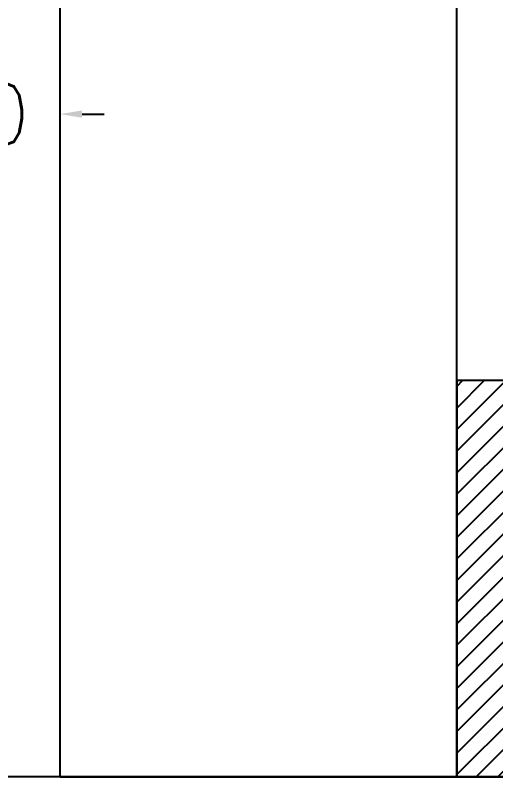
# Model space of a CAD drawing. Header units: inches. Extents: x -8 to 28.4, y -30 to 31.2.
# Drawn here: x 2.13 to 6.07, y -28.74 to -22.5 of the extents above; entities that cross this region are included whole.
import ezdxf

# ---------------------------------------------------------------- set-up
doc = ezdxf.new("R2010")
doc.units = ezdxf.units.IN
doc.header["$MEASUREMENT"] = 0
doc.layers.add('PSYMS', color=7, linetype='Continuous')
doc.styles.get("Standard").update_dxf_attribs({"font": 'romans.shx'})
doc.dimstyles.get("Standard").update_dxf_attribs({"dimtxt": 0.18, "dimasz": 0.18, "dimexe": 0.18, "dimexo": 0.0625, "dimgap": 0.09, "dimtad": 0, "dimtih": 1, "dimtoh": 1, "dimdec": 4, "dimzin": 0, "dimdsep": 46, "dimtxsty": 'Standard', "dimcen": 0.09, "dimadec": 0, "dimazin": 0, "dimtfac": 1, "dimtdec": 4, "dimtofl": 0, "dimtmove": 0, "dimatfit": 3, "dimfxl": 1, "dimtolj": 1, "dimtzin": 0, "dimarcsym": 0})

# ---------------------------------------------------------------- blocks, each defined once
blk = doc.blocks.new('SCE-60P36')
blk.add_line((30.9375, 2.2171), (2, 2.2171))
blk = doc.blocks.new('VDINA11A')
for p, q in [((-1.625, 0), (-1.625, 9.4848)), ((1.625, 0), (1.625, 9.4848)), ((-1.625, 0), (1.625, 0))]:
    blk.add_line(p, q)
blk = doc.blocks.new('*D82')
at = {"layer": 'Defpoints', "color": 0, "transparency": 16777216}
for p in [(0.4988, -23.3078), (0.4988, -23.9979), (2.4988, -23.9979)]:
    blk.add_point(p, dxfattribs=at)
at = {"layer": 'PSYMS', "color": 0, "lineweight": -2, "transparency": 16777216}
for p, q in [((0.4988, -23.9354), (0.4988, -23.1278)), ((2.4988, -23.9354), (2.4988, -23.1278)), ((0.3188, -23.3078), (0.1388, -23.3078)), ((2.6788, -23.3078), (2.8588, -23.3078))]:
    blk.add_line(p, q, dxfattribs=at)
at = {"layer": 'PSYMS', "color": 0, "transparency": 16777216}
for points in [[(0.3188, -23.2778), (0.3188, -23.3378), (0.4988, -23.3078)], [(2.6788, -23.2778), (2.6788, -23.3378), (2.4988, -23.3078)]]:
    blk.add_solid(points, dxfattribs=at)
at = {"layer": 'PSYMS', "color": 0, "transparency": 16777216, "insert": (1.4988, -23.3078), "char_height": 0.18, "attachment_point": 5}
blk.add_mtext('\\A1;{\\H2.77778x;2.00}', dxfattribs=at)
blk = doc.blocks.new('HDIND233')
for p, q in [((0, 1.625), (22.6472, 1.625)), ((0, 1.625), (0, -1.625)), ((0, -1.625), (22.6472, -1.625))]:
    blk.add_line(p, q)

msp = doc.modelspace()

# ---------------------------------------------------------------- hatches: boundary and pattern name
at = {"layer": 'PSYMS'}
h = msp.add_hatch(dxfattribs=at)
h.set_pattern_fill('ANSI31', color=256)
h.paths.add_polyline_path([(25.146, -7.8371), (-1.2915, -7.8371), (-1.2915, -11.0871), (14.8573, -11.0871), (14.8573, -9.1307), (15.6073, -9.1307), (15.6073, -11.0871), (16.0373, -11.0871), (16.0373, -9.1307), (16.7873, -9.1307), (16.7873, -11.0871), (17.2173, -11.0871), (17.2173, -9.1188), (17.9673, -9.1188), (17.9673, -11.0871), (18.3973, -11.0871), (18.3973, -9.1307), (19.1473, -9.1307), (19.1473, -11.0871), (19.5773, -11.0871), (19.5773, -9.1307), (20.3273, -9.1307), (20.3273, -11.0871), (20.7573, -11.0871), (20.7573, -9.1307), (21.5073, -9.1307), (21.5073, -11.0871), (21.9373, -11.0871), (21.9373, -9.1307), (22.6873, -9.1307), (22.6873, -11.0871), (23.1173, -11.0871), (23.1173, -9.1426), (23.8673, -9.1426), (23.8673, -11.0871), (25.146, -11.0871)])
h.paths.add_polyline_path([(28.271, -26.7756), (28.2693, -26.7742), (28.2675, -26.7728), (28.2655, -26.7713), (28.2633, -26.7699), (28.261, -26.7684), (28.2587, -26.7669), (28.2563, -26.7655), (28.2517, -26.7627), (28.2495, -26.7614), (28.2474, -26.76), (28.2453, -26.7587), (28.2194, -26.7403), (28.3095, -26.7403), (28.396, -26.7403), (28.396, -25.4903), (5.7488, -25.4903), (5.7488, -28.7403), (26.396, -28.7403), (26.396, -28.6538), (26.396, -28.5744), (26.4075, -28.5787), (26.4283, -28.6114), (26.4285, -28.6118), (26.4299, -28.6136), (26.4313, -28.6153), (28.021, -28.6153, 0.414214), (28.271, -28.3653)])
h.paths.add_polyline_path([(27.074, -27.2778, -1), (26.793, -27.2778, -1)], flags=16)
h.paths.add_polyline_path([(27.8022, -27.8965, -1), (27.3022, -27.8965, -1)], flags=16)
h.paths.add_polyline_path([(12.1772, -27.8965, -1), (11.6772, -27.8965, -1)], flags=16)
h.paths.add_polyline_path([(6.1701, -9.9629), (13.6344, -9.9629), (13.6344, -9.2129), (6.1701, -9.2129)], flags=24)
h.paths.add_polyline_path([(13.9045, -27.5732), (21.3688, -27.5732), (21.3688, -26.8232), (13.9045, -26.8232)], flags=24)

# ---------------------------------------------------------------- block references
for name, p in [('SCE-60P36', (-4.5415, -30.9574)), ('VDINA11A', (4.1238, -28.7403)), ('HDIND233', (5.7488, -27.1153))]:
    msp.add_blockref(name, p, dxfattribs=at)

# ---------------------------------------------------------------- dimensions: what is measured, and where the dimension line sits
dim = msp.add_linear_dim(base=(0.4988, -23.3078), p1=(2.4988, -23.9979), p2=(0.4988, -23.9979), text='{\\H2.77778x;<>}', dimstyle='Standard', override={"dimdec": 2}, dxfattribs=at)
dim.commit()
dim.dimension.update_dxf_attribs({"geometry": '*D82', "text_midpoint": (1.4988, -23.3078)})

doc.saveas('drawing.dxf')
